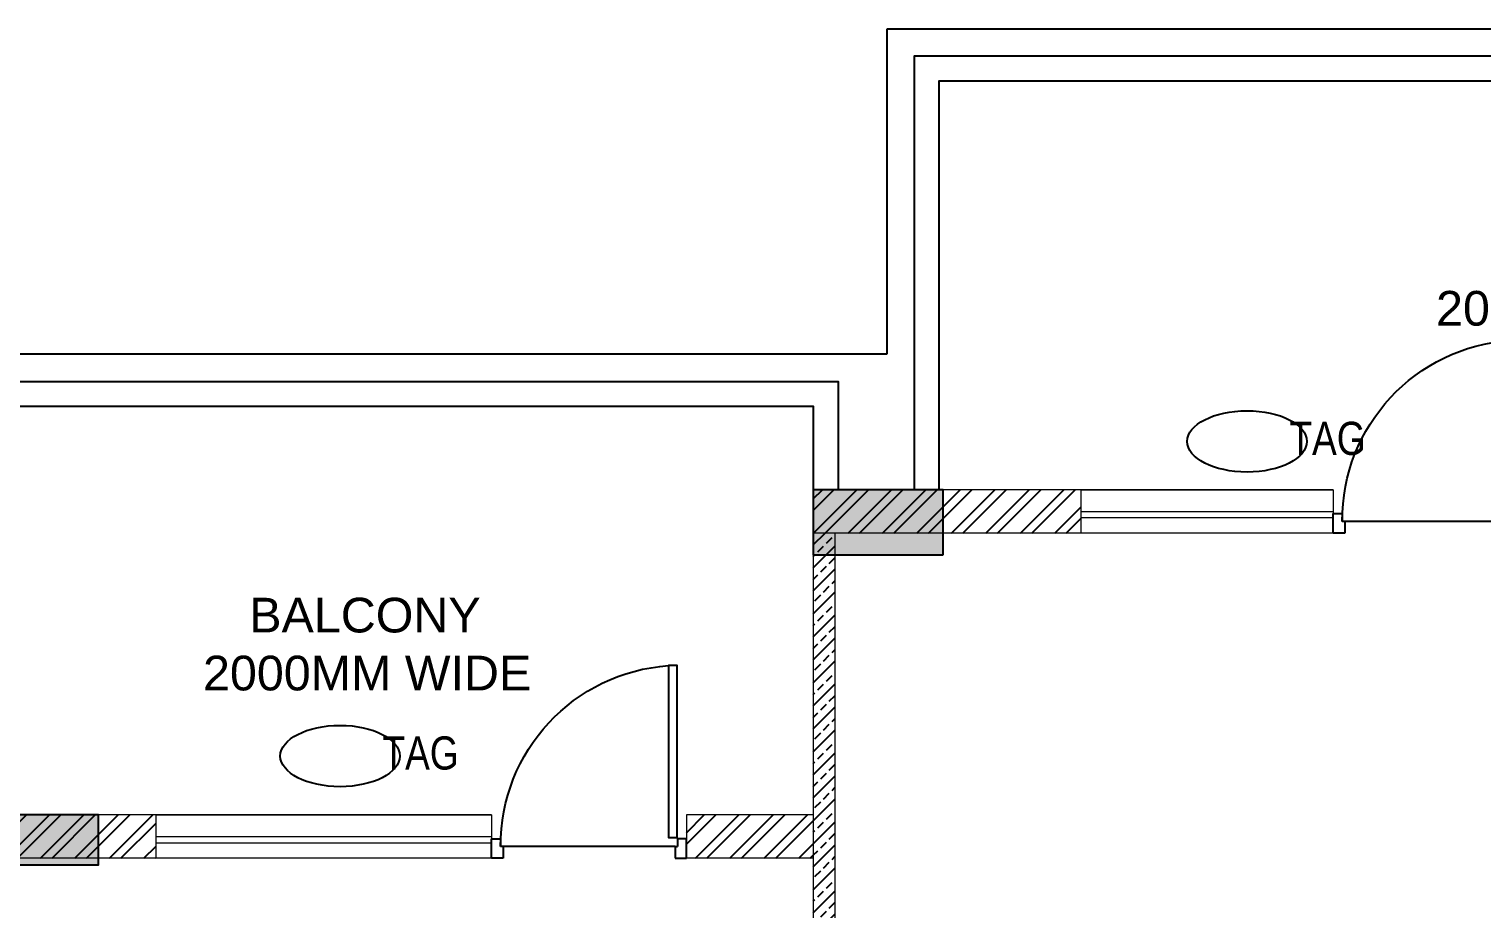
# Model space of a CAD drawing. Header units: millimetres. Extents: x 1255966 to 1543012, y 318612 to 465611.
# Drawn here: x 1420016 to 1426722, y 425125 to 429184 of the extents above; entities that cross this region are included whole.
import ezdxf
from ezdxf.enums import TextEntityAlignment as Align

# ---------------------------------------------------------------- set-up
doc = ezdxf.new("R2010")
doc.units = ezdxf.units.MM
doc.header["$LTSCALE"] = 500
doc.header["$MEASUREMENT"] = 0
doc.linetypes.add('HIDDEN', pattern=[0.375, 0.25, -0.125])
doc.layers.get('Defpoints').update_dxf_attribs({"lineweight": 0})
for name, color, linetype in [('3BHK Tower plans sections n elevations 13716$0$DOOR', 8, 'Continuous'), ('AHC-A-FURNITURE', 2, 'Continuous'), ('TEXT-RM NAME', 6, 'Continuous'), ('TOWER AREA COLUMN.', 6, 'Continuous')]:
    doc.layers.add(name, color=color, linetype=linetype)
doc.layers.add('PROJECTION', color=7, linetype='HIDDEN', true_color=0xff4000)
doc.layers.add('RAILING', color=7, linetype='Continuous', true_color=0xadadad)
for name, color, linetype, lineweight in [('TOWER COL HATCH', 253, 'Continuous', 20), ('Wall', 2, 'Continuous', 15), ('WIN', 144, 'Continuous', 15)]:
    doc.layers.add(name, color=color, linetype=linetype, lineweight=lineweight)
doc.styles.add('3BHK Tower plans sections n elevations 13716$0$SIMPLEX', font='simplex.shx', dxfattribs={"width": 0.8, "height": 100})
doc.styles.get("Standard").update_dxf_attribs({"font": 'arial.ttf'})
pattern_1 = [(45, (1157523.66, 675112.7), (-79.549513, 79.549513), []), (45, (1157576.69, 675112.7), (-79.549513, 79.549513), [])]

# ---------------------------------------------------------------- blocks, each defined once
blk = doc.blocks.new('3BHK Tower plans sections n elevations 13716$0$DOOR 900')
at = {"layer": '3BHK Tower plans sections n elevations 13716$0$DOOR', "ltscale": 100}
for p, q in [((0, 15), (93, 15)), ((0, -40), (0, 15)), ((93, 15), (93, -28)), ((55.8, -40), (0, -40)), ((93, -28), (55.8, -28)), ((55.8, -40), (55.8, -28)), ((55.8, -40), (55.8, -860)), ((55.8, -860), (0, -860)), ((0, -860), (0, -915)), ((55.8, -860), (55.8, -872)), ((93, -872), (55.8, -872)), ((93, -915), (93, -872)), ((0, -915), (93, -915))]:
    blk.add_line(p, q, dxfattribs=at)
blk.add_lwpolyline([(99.6, -30.4), (918.5, -30.4), (918.5, -70.4), (99.6, -70.4)], close=True, dxfattribs=at)
blk.add_arc((60.5, -12), 860, 269.68451, 356.10376, dxfattribs=at)
at = {"layer": 'Defpoints', "ltscale": 100, "style": '3BHK Tower plans sections n elevations 13716$0$SIMPLEX', "width": 0.8}
blk.add_attdef('D900', (280.9, -181.3), '', height=100, dxfattribs=at)

msp = doc.modelspace()

# ---------------------------------------------------------------- hatches: boundary and pattern name
at = {"layer": 'AHC-A-FURNITURE', "ltscale": 50, "true_color": 0x5b5b5b}
h = msp.add_hatch(dxfattribs=at)
h.set_pattern_fill('ANSI32', color=251, scale=300)
h.set_pattern_definition(pattern_1)
h.paths.add_polyline_path([(1423635.6, 427058.7), (1424870.6, 427058.7), (1424870.6, 426858.7), (1423635.6, 426858.7)])
h = msp.add_hatch(dxfattribs=at)
h.set_pattern_fill('ANSI33', color=251, scale=300)
h.set_pattern_definition([(45, (1157523.66, 675112.694), (-53.033009, 53.033009), []), (45, (1157576.69, 675112.694), (-53.033009, 53.033009), [37.5, -18.75])])
h.paths.add_polyline_path([(1423635.6, 426858.7), (1423735.6, 426858.7), (1423735.6, 423208.7), (1425935.6, 423208.7), (1425935.6, 423108.7), (1423635.6, 423108.7)])
h = msp.add_hatch(dxfattribs=at)
h.set_pattern_fill('ANSI32', color=251, scale=300)
h.set_pattern_definition(pattern_1)
h.paths.add_polyline_path([(1419915.6, 425558.7), (1420600.6, 425558.7), (1420600.6, 425358.7), (1419915.6, 425358.7)])
h.paths.add_polyline_path([(1423050.6, 425558.7), (1423635.6, 425558.7), (1423635.6, 425358.7), (1423050.6, 425358.7), (1423050.6, 425448.7)])
at = {"layer": 'TOWER COL HATCH'}
h = msp.add_hatch(color=253, dxfattribs=at)
h.dxf.hatch_style = 1
h.paths.add_polyline_path([(1424235.6, 426758.7), (1424235.6, 427058.7), (1423635.6, 427058.7), (1423635.6, 426758.7)])
h = msp.add_hatch(color=253, dxfattribs=at)
h.dxf.hatch_style = 1
h.paths.add_polyline_path([(1420335.6, 425558.7), (1419685.6, 425558.7), (1419685.6, 423708.7), (1419915.6, 423708.7), (1419915.6, 425328.7), (1420335.6, 425328.7)])

# ---------------------------------------------------------------- linework, layer by layer
at = {"linetype": 'Continuous'}
for centre in [(1425637.6, 427281.8), (1421451.2, 425830.6)]:
    msp.add_ellipse(centre, major_axis=(-275.7, 0), ratio=0.512885, dxfattribs=at)
at = {"layer": 'PROJECTION', "linetype": 'ByBlock', "ltscale": 50}
for p, q in [((1430525.6, 429183.7), (1423975.6, 429183.7)), ((1423975.6, 429183.7), (1423975.6, 427683.7)), ((1423975.6, 427683.7), (1419560.6, 427683.7))]:
    msp.add_line(p, q, dxfattribs=at)
at = {"layer": 'RAILING', "color": 36, "true_color": 0x7f4010}
for points in [[(1430400.6, 427058.7), (1430400.6, 429058.7), (1424100.6, 429058.7), (1424100.6, 427058.7)], [(1430285.6, 427058.7), (1430285.6, 428943.7), (1424215.6, 428943.7), (1424215.6, 427058.7)], [(1419685.6, 425558.7), (1419685.6, 427558.7), (1423750.6, 427558.7), (1423750.6, 427058.7)], [(1419800.6, 425558.7), (1419800.6, 427443.7), (1423635.6, 427443.7), (1423635.6, 427058.7)]]:
    msp.add_lwpolyline(points, dxfattribs=at)
at = {"layer": 'TOWER AREA COLUMN.'}
msp.add_lwpolyline([(1424235.6, 426758.7), (1424235.6, 427058.7), (1423635.6, 427058.7), (1423635.6, 426758.7)], close=True, dxfattribs=at)
msp.add_lwpolyline([(1420335.6, 425558.7), (1419685.6, 425558.7), (1419685.6, 423708.7), (1419915.6, 423708.7), (1419915.6, 425328.7), (1420335.6, 425328.7), (1420335.6, 425558.7)], dxfattribs=at)
at = {"layer": 'Wall'}
for p, q in [((1424870.6, 427058.7), (1423635.6, 427058.7)), ((1423635.6, 427058.7), (1423635.6, 423108.7)), ((1424870.6, 427058.7), (1424870.6, 426858.7)), ((1424870.6, 426858.7), (1423635.6, 426858.7)), ((1423735.6, 426858.7), (1423735.6, 423208.7)), ((1420600.6, 425558.7), (1419685.6, 425558.7)), ((1420600.6, 425558.7), (1420600.6, 425358.7)), ((1423635.6, 425558.7), (1423050.6, 425558.7)), ((1423050.6, 425558.7), (1423050.6, 425358.7)), ((1420600.6, 425358.7), (1419915.6, 425358.7)), ((1423635.6, 425358.7), (1423050.6, 425358.7))]:
    msp.add_line(p, q, dxfattribs=at)
at = {"layer": 'WIN'}
for p, q in [((1426035.6, 427058.7), (1424870.6, 427058.7)), ((1424870.6, 427058.7), (1426035.6, 427058.7)), ((1426035.6, 427058.7), (1426035.6, 426858.7)), ((1424870.6, 426958.7), (1426035.6, 426958.7)), ((1426035.6, 426978.2), (1426035.6, 426948.2)), ((1426035.6, 426928.7), (1424870.6, 426928.7)), ((1426035.6, 426858.7), (1424870.6, 426858.7)), ((1426035.6, 426858.7), (1424870.6, 426858.7)), ((1422150.6, 425558.7), (1420600.6, 425558.7)), ((1420600.6, 425558.7), (1422150.6, 425558.7)), ((1422150.6, 425558.7), (1422150.6, 425358.7)), ((1420600.6, 425458.7), (1422150.6, 425458.7)), ((1422150.6, 425428.7), (1420600.6, 425428.7)), ((1422150.6, 425358.7), (1420600.6, 425358.7)), ((1422150.6, 425358.7), (1420600.6, 425358.7))]:
    msp.add_line(p, q, dxfattribs=at)

# ---------------------------------------------------------------- block references
at = {"layer": '3BHK Tower plans sections n elevations 13716$0$DOOR', "extrusion": (0, 0, -1), "xscale": 0.967741935483871, "yscale": 0.967741935483871, "zscale": -0.967741935483871, "rotation": 90.00000000000001}
for p in [(-1426921.1, 426858.7), (-1423036.1, 425358.7)]:
    msp.add_blockref('3BHK Tower plans sections n elevations 13716$0$DOOR 900', p, dxfattribs=at)

# ---------------------------------------------------------------- texts
at = {"width": 0.8}
for p in [(1426009.2, 427295.9), (1421822.8, 425844.6)]:
    msp.add_attdef('TAG', text='', height=153.1, dxfattribs=at).set_placement(p, align=Align.MIDDLE_CENTER)
at = {"layer": 'TEXT-RM NAME'}
for s, p in [('2000MM WIDE', (1426510.2, 427815.8)), ('BALCONY', (1421032.1, 426400.6)), ('2000MM WIDE', (1420818.6, 426133.3))]:
    msp.add_text(s, height=160, rotation=360, dxfattribs=at).set_placement(p)

doc.saveas('drawing.dxf')
